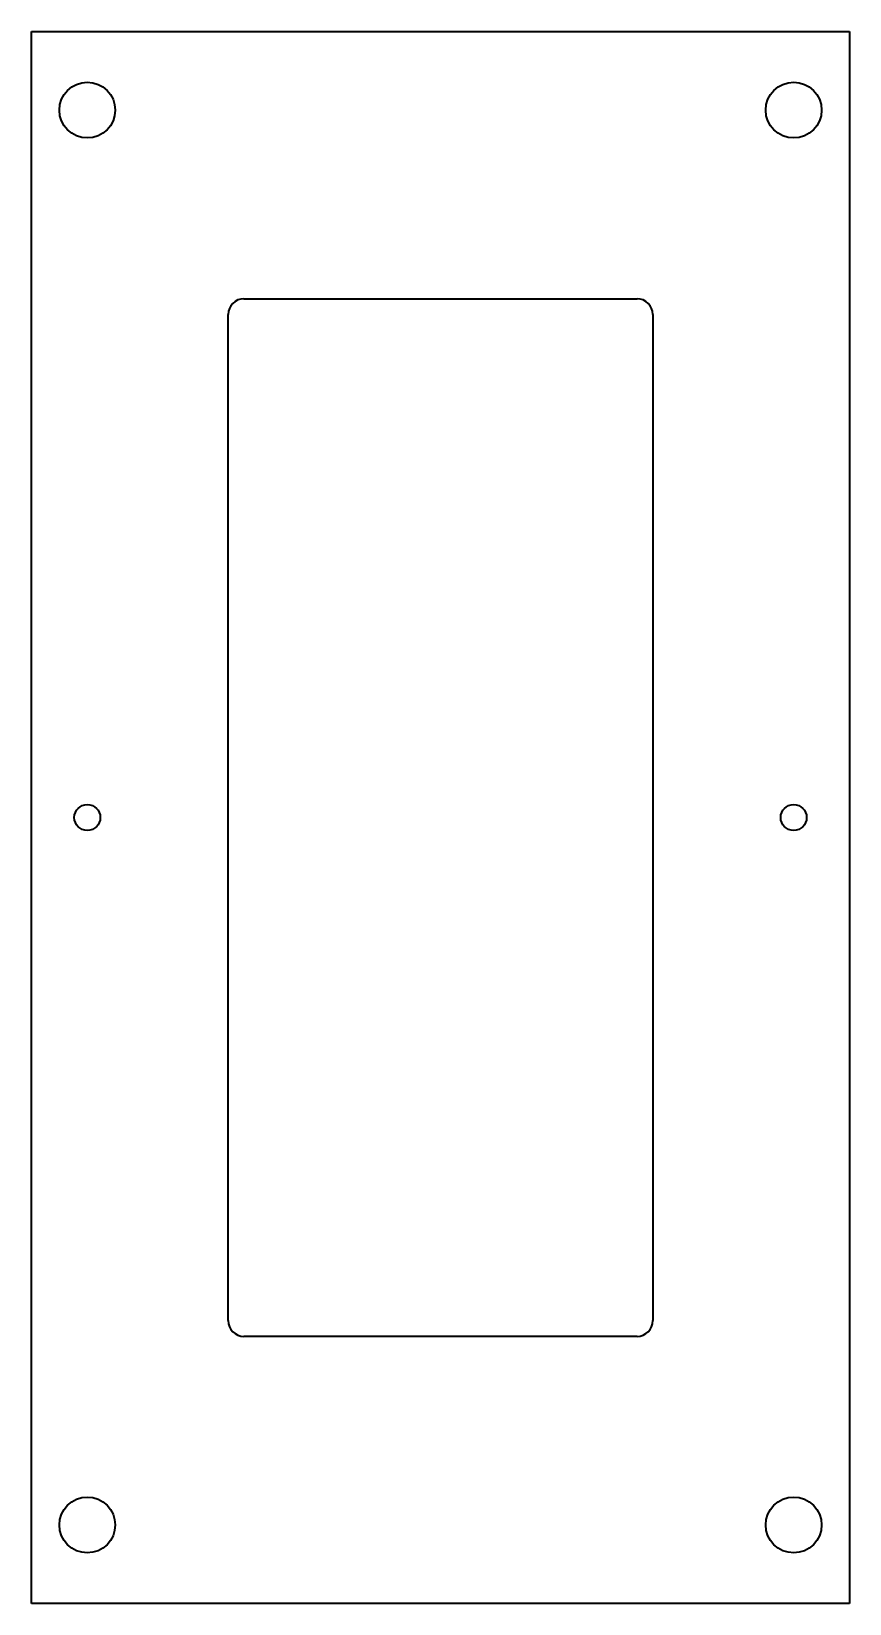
# Model space of a CAD drawing. Header units: millimetres. Extents: x 52 to 156, y 56 to 256.
import ezdxf

# ---------------------------------------------------------------- set-up
doc = ezdxf.new("R2010")
doc.units = ezdxf.units.MM
doc.layers.add('MIDDELPLATE', color=7, linetype='Continuous')

msp = doc.modelspace()

# ---------------------------------------------------------------- linework, layer by layer
at = {"layer": 'MIDDELPLATE', "color": 7, "linetype": 'Continuous', "lineweight": 35}
for p, q in [((52.16, 255.94), (156.16, 255.94)), ((52.16, 55.94), (52.16, 255.94)), ((156.16, 255.94), (156.16, 55.94)), ((79.16, 221.94), (129.16, 221.94)), ((77.16, 91.94), (77.16, 219.94)), ((131.16, 219.94), (131.16, 91.94)), ((129.16, 89.94), (79.16, 89.94)), ((156.16, 55.94), (52.16, 55.94))]:
    msp.add_line(p, q, dxfattribs=at)
for centre, radius in [((59.26, 245.94), 3.55), ((149.06, 245.94), 3.55), ((59.26, 155.94), 1.65), ((149.06, 155.94), 1.65), ((59.26, 65.94), 3.55), ((149.06, 65.94), 3.55)]:
    msp.add_circle(centre, radius, dxfattribs=at)
for centre, start, end in [((79.16, 219.94), 90, 180), ((129.16, 219.94), 0, 90), ((79.16, 91.94), 180, 270), ((129.16, 91.94), 270, 0)]:
    msp.add_arc(centre, 2, start, end, dxfattribs=at)

doc.saveas('drawing.dxf')
